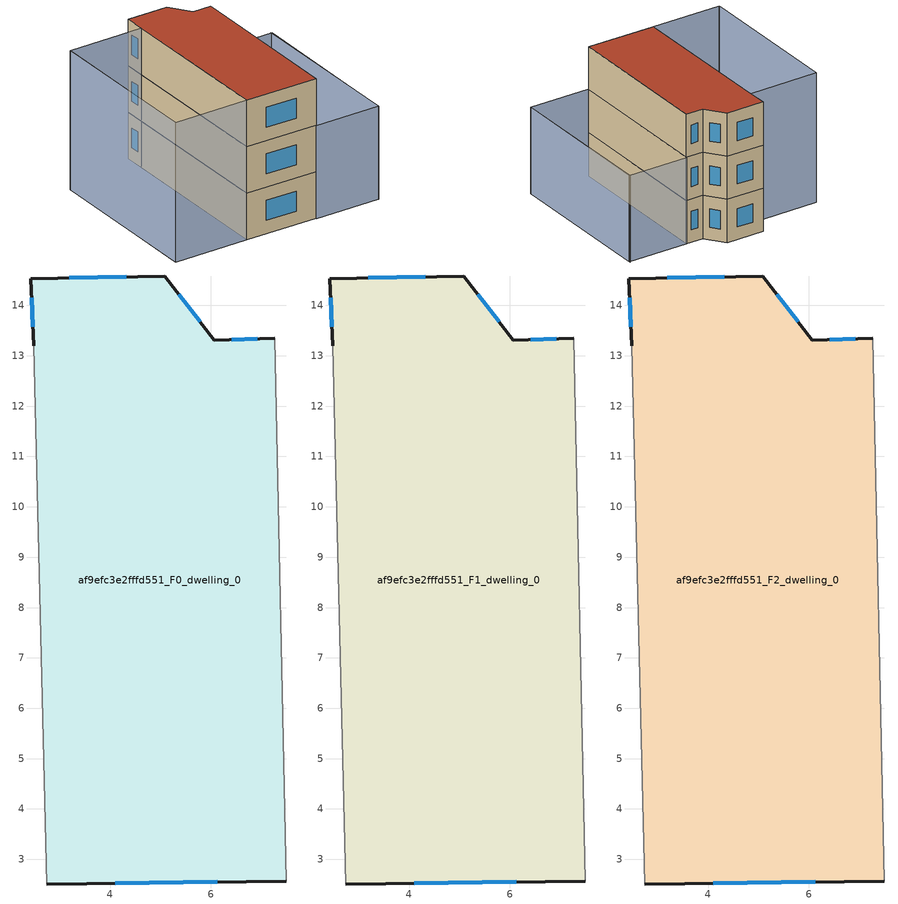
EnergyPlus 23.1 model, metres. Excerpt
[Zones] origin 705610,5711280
af9efc3e2fffd551_F0_dwelling_0
 floor ground (EU_floor_Construction): 7.27,13.35 7.5,2.57 2.74,2.51 2.48,13.2 2.43,14.53 5.08,14.58 6.07,13.31 z0
 wall outside (EU_wall_Construction): 7.27,13.35 6.07,13.31 5.08,14.58 2.43,14.53 2.48,13.2 / 2.74,2.51 7.5,2.57 z0:3
 wall adiabatic (EU_wall_Construction): 7.5,2.57 7.27,13.35 / 2.48,13.2 2.74,2.51 z0:3
 window (EU_Window_Construction): 6.92,13.34 6.41,13.32 / 4.1,2.52 6.13,2.55 / 2.44,14.15 2.46,13.58 / 4.32,14.57 3.19,14.55 / 5.78,13.68 5.37,14.22 z0.86:2.14
af9efc3e2fffd551_F1_dwelling_0
 floor to af9efc3e2fffd551_F0_dwelling_0 (EU_floor_Construction): 7.27,13.35 7.5,2.57 2.74,2.51 2.48,13.2 2.42,14.53 5.08,14.58 6.07,13.31 z3
 wall outside (EU_wall_Construction): 7.27,13.35 6.07,13.31 5.08,14.58 2.43,14.53 2.48,13.2 / 2.74,2.51 7.5,2.57 z3:6
 wall adiabatic (EU_wall_Construction): 7.5,2.57 7.27,13.35 / 2.48,13.2 2.74,2.51 z3:6
 window (EU_Window_Construction): 6.92,13.34 6.41,13.32 / 4.1,2.52 6.13,2.55 / 2.44,14.15 2.46,13.58 / 4.32,14.57 3.19,14.55 / 5.78,13.68 5.37,14.22 z3.86:5.14
af9efc3e2fffd551_F2_dwelling_0
 floor to af9efc3e2fffd551_F1_dwelling_0 (EU_floor_Construction): 7.27,13.35 7.5,2.57 2.74,2.51 2.48,13.2 2.42,14.53 5.08,14.58 6.07,13.31 z6
 wall outside (EU_wall_Construction): 7.27,13.35 6.07,13.31 5.08,14.58 2.43,14.53 2.48,13.2 / 2.74,2.51 7.5,2.57 z6:9
 wall adiabatic (EU_wall_Construction): 7.5,2.57 7.27,13.35 / 2.48,13.2 2.74,2.51 z6:9
 window (EU_Window_Construction): 6.92,13.34 6.41,13.32 / 4.1,2.52 6.13,2.55 / 2.44,14.15 2.46,13.58 / 4.32,14.57 3.19,14.55 / 5.78,13.68 5.37,14.22 z6.86:8.14
 roof outside (EU_roof_Construction): 7.5,2.57 7.27,13.35 6.07,13.31 5.08,14.58 2.43,14.53 2.48,13.2 2.74,2.51 z9
shading: -2.41,13.07 -2.16,2.45 / 2.48,13.2 2.74,2.51 / 2.74,2.51 -2.16,2.39 / -2.16,2.39 -2.42,13.08 / -2.42,13.08 2.48,13.2 z0:9; 11.75,2.58 11.48,13.52 / 11.53,13.48 11.75,2.61 / 11.75,2.61 7.49,2.52 / 7.49,2.52 7.27,13.39 / 7.27,13.39 11.53,13.48 z0:6
[Building]
EU S2 Campaign: North Axis=0; Terrain=City; Solar Distribution=FullExterior
[Site:Location]
London: Latitude=51.5; Longitude=-0.5; Time Zone=0; Elevation=25
[SizingPeriod:WeatherFileDays]
AnnualSizingPeriod: Begin Month=1; Begin Day of Month=1; End Month=12; End Day of Month=31; Day of Week for Start Day=Monday; Use Weather File Daylight Saving Period=No; Use Weather File Rain and Snow Indicators=No
[MATERIAL]
EU_InternalMass_Material: Roughness=MediumRough; Thickness=0.1; Conductivity=1; Density=1800; Specific Heat=900; Thermal Absorptance=0.9; Solar Absorptance=0.7; Visible Absorptance=0.7
[MATERIAL:NOMASS] Roughness=MediumRough; Thermal Absorptance=0.9; Solar Absorptance=0.7; Visible Absorptance=0.7
Name | Thermal Resistance
EU_wall_NoMass | 3.33993
EU_roof_NoMass | 5.24846
EU_floor_NoMass | 4.08214
[WINDOWMATERIAL:SIMPLEGLAZINGSYSTEM]
EU_Window_SimpleGlazing: UFactor=1.72386; Solar Heat Gain Coefficient=0.72; Visible Transmittance=0.72
[CONSTRUCTION]
EU_wall_Construction: EU_wall_NoMass
EU_roof_Construction: EU_roof_NoMass
EU_floor_Construction: EU_floor_NoMass
EU_Window_Construction: EU_Window_SimpleGlazing
EU_InternalMass_Construction: EU_InternalMass_Material
[ZONE] Type=1; Multiplier=1; Ceiling Height=autocalculate; Volume=166.156; Floor Area=autocalculate; Part of Total Floor Area=Yes
af9efc3e2fffd551_F0_dwelling_0; af9efc3e2fffd551_F1_dwelling_0; af9efc3e2fffd551_F2_dwelling_0
[INTERNALMASS] Construction=EU_InternalMass_Construction; Surface Area=55.3855
Name | Zone or ZoneList
af9efc3e2fffd551_F0_dwelling_0_EU_InternalMass | af9efc3e2fffd551_F0_dwelling_0
af9efc3e2fffd551_F1_dwelling_0_EU_InternalMass | af9efc3e2fffd551_F1_dwelling_0
af9efc3e2fffd551_F2_dwelling_0_EU_InternalMass | af9efc3e2fffd551_F2_dwelling_0
[OTHEREQUIPMENT] Fuel Type=Electricity; Design Level Calculation Method=Watts/Area; Power per Zone Floor Area=1; Fraction Latent=0; Fraction Radiant=0; Fraction Lost=0; Carbon Dioxide Generation Rate=0; EndUse Subcategory=EU_Step8_InternalGains
Name | Zone or ZoneList or Space or SpaceList | Schedule
EU_Step8_InternalGain_af9efc3e2fffd551_F0_dwelling_0_f000 | af9efc3e2fffd551_F0_dwelling_0 | EU_Step8_GainSchedule_af9efc3e2fffd551_F0_dwelling_0_f000
EU_Step8_InternalGain_af9efc3e2fffd551_F1_dwelling_0_f000 | af9efc3e2fffd551_F1_dwelling_0 | EU_Step8_GainSchedule_af9efc3e2fffd551_F1_dwelling_0_f000
EU_Step8_InternalGain_af9efc3e2fffd551_F2_dwelling_0_f000 | af9efc3e2fffd551_F2_dwelling_0 | EU_Step8_GainSchedule_af9efc3e2fffd551_F2_dwelling_0_f000
[ZONEVENTILATION:DESIGNFLOWRATE] Schedule=EU_AlwaysOn; Design Flow Rate Calculation Method=AirChanges/Hour; Air Changes per Hour=0.453648; Ventilation Type=Natural; Fan Pressure Rise=0; Fan Total Efficiency=1; Constant Term Coefficient=1; Temperature Term Coefficient=0; Velocity Term Coefficient=0; Velocity Squared Term Coefficient=0; Minimum Indoor Temperature=-100; Maximum Indoor Temperature=100; Delta Temperature=-100; Minimum Outdoor Temperature=-100; Maximum Outdoor Temperature=100; Maximum Wind Speed=40
Name | Zone or ZoneList or Space or SpaceList
EU_ConstantAir_af9efc3e2fffd551_F0_dwelling_0 | af9efc3e2fffd551_F0_dwelling_0
EU_ConstantAir_af9efc3e2fffd551_F1_dwelling_0 | af9efc3e2fffd551_F1_dwelling_0
EU_ConstantAir_af9efc3e2fffd551_F2_dwelling_0 | af9efc3e2fffd551_F2_dwelling_0
[HVACTEMPLATE:THERMOSTAT] Constant Heating Setpoint=20; Constant Cooling Setpoint=50
EU_HeatOnly_af9efc3e2fffd551_F0_dwelling_0; EU_HeatOnly_af9efc3e2fffd551_F1_dwelling_0; EU_HeatOnly_af9efc3e2fffd551_F2_dwelling_0
[HVACTEMPLATE:ZONE:IDEALLOADSAIRSYSTEM] System Availability Schedule=EU_AlwaysOn; Maximum Heating Supply Air Temperature=50; Minimum Cooling Supply Air Temperature=13; Maximum Heating Supply Air Humidity Ratio=0.0156; Minimum Cooling Supply Air Humidity Ratio=0.0077; Heating Limit=NoLimit; Cooling Limit=NoLimit; Heating Availability Schedule=EU_AlwaysOn; Cooling Availability Schedule=EU_CoolingOff; Dehumidification Control Type=ConstantSensibleHeatRatio; Cooling Sensible Heat Ratio=0.7; Dehumidification Setpoint=60; Humidification Control Type=None; Humidification Setpoint=30; Outdoor Air Method=None; Outdoor Air Flow Rate per Person=0.00944; Outdoor Air Flow Rate per Zone Floor Area=0; Outdoor Air Flow Rate per Zone=0; Demand Controlled Ventilation Type=None; Outdoor Air Economizer Type=NoEconomizer; Heat Recovery Type=None; Sensible Heat Recovery Effectiveness=0.7; Latent Heat Recovery Effectiveness=0.65
Name | Template Thermostat
af9efc3e2fffd551_F0_dwelling_0 | EU_HeatOnly_af9efc3e2fffd551_F0_dwelling_0
af9efc3e2fffd551_F1_dwelling_0 | EU_HeatOnly_af9efc3e2fffd551_F1_dwelling_0
af9efc3e2fffd551_F2_dwelling_0 | EU_HeatOnly_af9efc3e2fffd551_F2_dwelling_0
[SIZING:ZONE] Zone Cooling Design Supply Air Temperature Input Method=SupplyAirTemperature; Zone Cooling Design Supply Air Temperature=13; Zone Heating Design Supply Air Temperature Input Method=SupplyAirTemperature; Zone Heating Design Supply Air Temperature=50; Zone Cooling Design Supply Air Humidity Ratio=0.008; Zone Heating Design Supply Air Humidity Ratio=0.008; Cooling Design Air Flow Method=DesignDay; Cooling Design Air Flow Rate=0; Cooling Minimum Air Flow per Zone Floor Area=0.000762; Cooling Minimum Air Flow=0; Cooling Minimum Air Flow Fraction=0.2; Heating Design Air Flow Method=DesignDay; Heating Design Air Flow Rate=0; Heating Maximum Air Flow per Zone Floor Area=0.002032; Heating Maximum Air Flow=0.141576; Heating Maximum Air Flow Fraction=0.3; Account for Dedicated Outdoor Air System=No; Dedicated Outdoor Air System Control Strategy=NeutralSupplyAir; Dedicated Outdoor Air Low Setpoint Temperature for Design=autosize; Dedicated Outdoor Air High Setpoint Temperature for Design=autosize; Zone Load Sizing Method=Sensible Load Only No Latent Load; Zone Latent Cooling Design Supply Air Humidity Ratio Input Method=HumidityRatioDifference; Zone Cooling Design Supply Air Humidity Ratio Difference=0.005; Zone Latent Heating Design Supply Air Humidity Ratio Input Method=HumidityRatioDifference; Zone Humidification Design Supply Air Humidity Ratio Difference=0.005
af9efc3e2fffd551_F0_dwelling_0; af9efc3e2fffd551_F1_dwelling_0; af9efc3e2fffd551_F2_dwelling_0
[SCHEDULE:CONSTANT]
Name | Hourly Value
EU_AlwaysOn | 1
EU_CoolingOff | 0
[SCHEDULE:FILE] Column Number=1; Rows to Skip at Top=0; Number of Hours of Data=8760; Column Separator=Comma; Interpolate to Timestep=No; Minutes per Item=60; Adjust Schedule for Daylight Savings=Yes
Name | File
EU_Step8_GainSchedule_af9efc3e2fffd551_F0_dwelling_0_f000 | ../../schedules/af9efc3e2fffd551/af9efc3e2fffd551_F0_dwelling_0_f000_gain.csv
EU_Step8_GainSchedule_af9efc3e2fffd551_F1_dwelling_0_f000 | ../../schedules/af9efc3e2fffd551/af9efc3e2fffd551_F1_dwelling_0_f000_gain.csv
EU_Step8_GainSchedule_af9efc3e2fffd551_F2_dwelling_0_f000 | ../../schedules/af9efc3e2fffd551/af9efc3e2fffd551_F2_dwelling_0_f000_gain.csv
